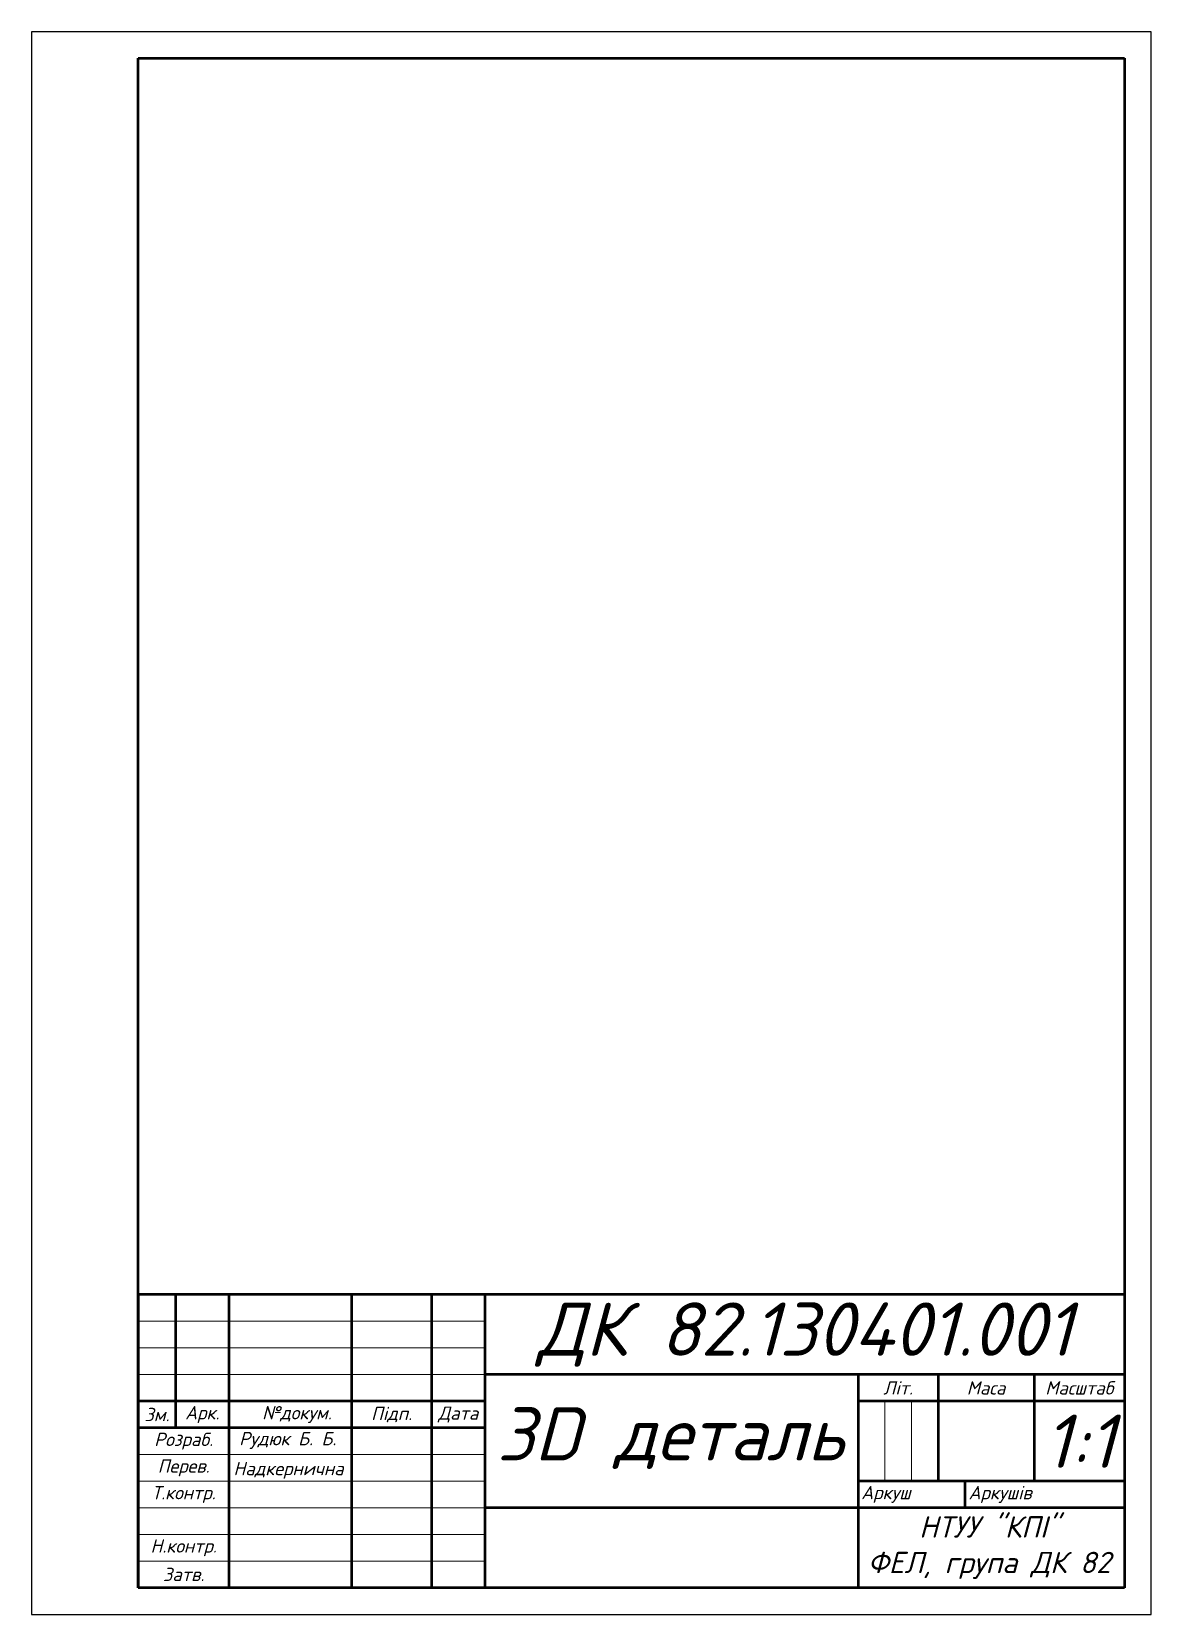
# Paper-space layout 'Лист2' of a CAD drawing. Header units: millimetres. Extents: x -7 to 203, y -20 to 277.
import ezdxf

# ---------------------------------------------------------------- set-up
doc = ezdxf.new("R2010")
doc.units = ezdxf.units.MM
doc.layers.add('Основные линии', color=250, linetype='Continuous', lineweight=53)
doc.layers.add('Тонкие линии', color=250, linetype='Continuous', lineweight=15)
doc.layers.add('текст', color=250, linetype='Continuous')
doc.styles.add('ГОСТ', font='isocpeui.ttf')
doc.styles.add('Гост большо', font='isocpeui.ttf', dxfattribs={"height": 10})

psp = doc.layouts.new('Лист2')

# ---------------------------------------------------------------- linework, layer by layer
at = {"color": 18, "true_color": 0x000000}
psp.add_line((19.57, 40.19), (19.57, 20.19), dxfattribs=at)
psp.add_lwpolyline([(-7.43, -19.81), (202.57, -19.81), (202.57, 277.19), (-7.43, 277.19)], close=True, dxfattribs=at)
at = {"layer": 'Основные линии', "color": 18, "true_color": 0x000000}
for p, q in [((12.57, -14.81), (12.57, 272.19)), ((12.57, 272.19), (197.57, 272.19)), ((197.57, 272.19), (197.57, -14.81)), ((12.57, 40.19), (12.57, -14.81)), ((197.57, 40.19), (12.57, 40.19)), ((19.57, 40.19), (19.57, 15.19)), ((29.57, 40.19), (29.57, -14.81)), ((52.57, 40.19), (52.57, -14.81)), ((67.57, 40.19), (67.57, -14.81)), ((77.57, 40.19), (77.57, -14.81)), ((197.57, 25.19), (77.57, 25.19)), ((147.57, 25.19), (147.57, -14.81)), ((162.57, 25.19), (162.57, 5.19)), ((180.57, 25.19), (180.57, 5.19)), ((77.57, 20.19), (12.57, 20.19)), ((197.57, 20.19), (147.57, 20.19)), ((77.57, 15.19), (12.57, 15.19)), ((197.57, 5.19), (147.57, 5.19)), ((167.57, 5.19), (167.57, 0.19)), ((197.57, 0.19), (77.57, 0.19)), ((197.57, -14.81), (12.57, -14.81))]:
    psp.add_line(p, q, dxfattribs=at)
at = {"layer": 'Тонкие линии', "color": 18, "true_color": 0x000000}
for p, q in [((77.57, 35.19), (12.57, 35.19)), ((77.57, 30.19), (12.57, 30.19)), ((77.57, 25.19), (12.57, 25.19)), ((152.57, 20.19), (152.57, 5.19)), ((157.57, 20.19), (157.57, 5.19)), ((77.57, 10.19), (12.57, 10.19)), ((77.57, 5.19), (12.57, 5.19)), ((77.57, 0.19), (12.57, 0.19)), ((77.57, -4.81), (12.57, -4.81)), ((77.57, -9.81), (12.57, -9.81))]:
    psp.add_line(p, q, dxfattribs=at)

# ---------------------------------------------------------------- texts
at = {"layer": 'текст', "color": 18, "true_color": 0x000000}
for s, width, gutter_width, insert, char_height, attachment_point, style in [('ДК 82.130401.001', 120, 12.5, (137.57, 32.69), 10, 5, 'Гост большо'), ('\\pxqc;Літ.', 15, 12.5, (155.07, 22.69), 2.5, 5, 'ГОСТ'), ('Маса', 18, 12.5, (171.57, 22.69), 2.5, 5, 'ГОСТ'), ('Масштаб', 17, 12.5, (189.07, 22.69), 2.5, 5, 'ГОСТ'), ('Зм.', 7, 12.5, (16.07, 17.69), 2.5, 5, 'ГОСТ'), ('Арк.', 10, 12.5, (24.57, 17.69), 2.5, 5, 'ГОСТ'), ('\\pxi-3,l4,t4;№докум.', 23, 12.5, (41.07, 17.69), 2.5, 5, 'ГОСТ'), ('Підп.', 15, 12.5, (60.07, 17.69), 2.5, 5, 'ГОСТ'), ('Дата', 10, 12.5, (72.57, 17.69), 2.5, 5, 'ГОСТ'), ('3D деталь', 70, 50, (112.44, 13.27), 10, 5, 'Гост большо'), ('1:1', 17, 50, (189.07, 12.69), 10, 5, 'Гост большо'), ('Розраб.', 17, 12.5, (21.07, 12.69), 2.5, 5, 'ГОСТ'), ('Рудюк Б. Б.', 19.8929, 12.5, (40.59, 12.83), 2.5, 5, 'ГОСТ'), ('Перев.', 17, 12.5, (21.07, 7.69), 2.5, 5, 'ГОСТ'), ('Надкернична', 17, 12.5, (40.74, 7.21), 2.5, 5, 'ГОСТ'), ('Т.контр.', 17, 12.5, (21.07, 2.69), 2.5, 5, 'ГОСТ'), ('Аркуш', 20, 12.5, (148.15, 2.71), 2.5, 4, 'ГОСТ'), ('Аркушів', 30, 12.5, (168.29, 2.69), 2.5, 4, 'ГОСТ'), ('НТУУ "КПІ"\\PФЕЛ, група ДК 82', 50, 12.5, (172.15, -7.28), 4, 5, 'ГОСТ'), ('Н.контр.', 17, 12.5, (21.07, -7.31), 2.5, 5, 'ГОСТ'), ('Затв.', 17, 12.5, (21.07, -12.31), 2.5, 5, 'ГОСТ')]:
    psp.add_mtext_dynamic_manual_height_columns(s, width=width, gutter_width=gutter_width, heights=[0], dxfattribs=dict(at, insert=insert, char_height=char_height, attachment_point=attachment_point, style=style))

doc.saveas('drawing.dxf')
